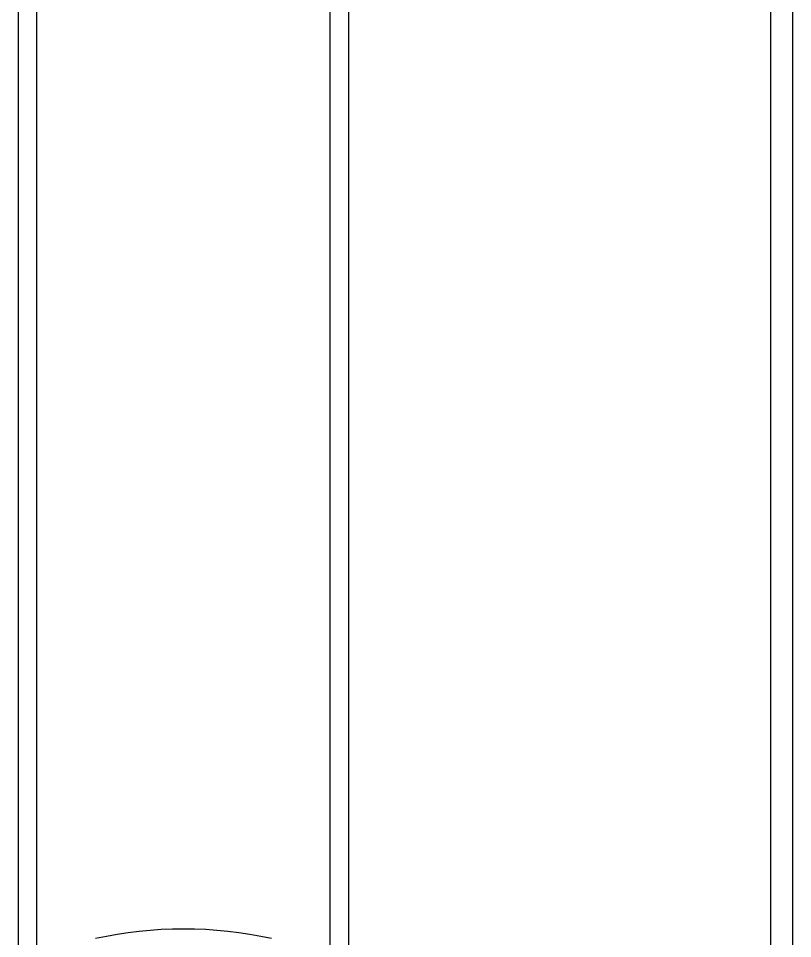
# Model space of a CAD drawing. Extents: x 815029915 to 815825525, y 579155098 to 579748855.
# Drawn here: x 815613884 to 815614422, y 579342141 to 579342781 of the extents above; entities that cross this region are included whole.
import ezdxf

# ---------------------------------------------------------------- set-up
doc = ezdxf.new("R2010")
doc.units = 0
doc.header["$LTSCALE"] = 100
doc.header["$MEASUREMENT"] = 0
doc.layers.add('02___PRT_ALL_AXES', color=7, linetype='Continuous')

msp = doc.modelspace()

# ---------------------------------------------------------------- linework, layer by layer
at = {"color": 7, "linetype": 'Continuous'}
for p, q in [((815614406.43, 579344767.77), (815614406.43, 579340690.59)), ((815614421.73, 579344767.77), (815614421.73, 579340690.59)), ((815613883.71, 579342024.26), (815613883.71, 579343726.39)), ((815614113.19, 579343726.39), (815614113.19, 579342024.26)), ((815613896.46, 579342022.34), (815613896.46, 579343671.03)), ((815614100.44, 579342022.34), (815614100.44, 579343671.03))]:
    msp.add_line(p, q, dxfattribs=at)
at = {"layer": '02___PRT_ALL_AXES', "color": 7, "linetype": 'Continuous'}
msp.add_open_spline([(815614059.57, 579342140.76), (815614019.79, 579342149.6), (815613977.11, 579342149.6), (815613937.33, 579342140.76)], degree=3, dxfattribs=at)

doc.saveas('drawing.dxf')
